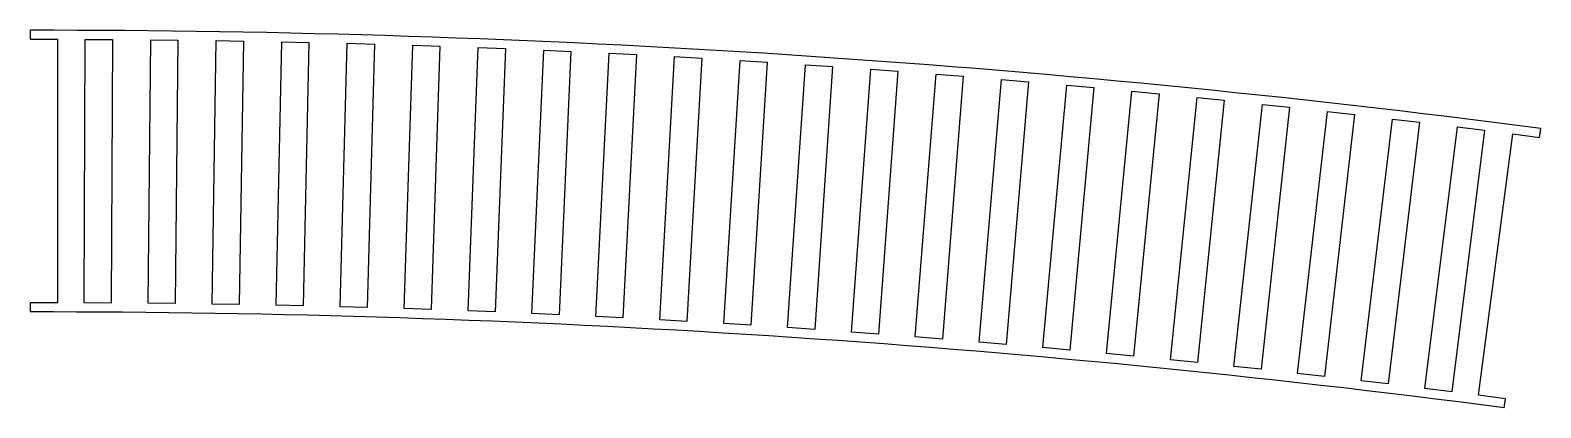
# Model space of a CAD drawing. Header units: millimetres. Extents: x -167 to 167, y -42 to 42.
import ezdxf

# ---------------------------------------------------------------- set-up
doc = ezdxf.new("R2010")
doc.units = ezdxf.units.MM
doc.layers.add('CUTOUTS', color=1, linetype='CONTINUOUS')
doc.layers.add('PERIMETER', color=5, linetype='CONTINUOUS')

msp = doc.modelspace()

# ---------------------------------------------------------------- linework, layer by layer
at = {"layer": 'CUTOUTS'}
for p, q in [((-154.97, -18.53), (-154.69, 39.67)), ((-154.69, 39.67), (-148.69, 39.64)), ((-148.69, 39.64), (-148.97, -18.56)), ((-140.83, -18.62), (-140.22, 39.58)), ((-140.22, 39.58), (-134.22, 39.51)), ((-134.22, 39.51), (-134.83, -18.68)), ((-126.69, -18.79), (-125.75, 39.4)), ((-125.75, 39.4), (-119.75, 39.3)), ((-119.75, 39.3), (-120.69, -18.89)), ((-112.55, -19.04), (-111.27, 39.14)), ((-111.27, 39.14), (-105.27, 39.01)), ((-105.27, 39.01), (-106.55, -19.18)), ((-98.41, -19.38), (-96.8, 38.8)), ((-96.8, 38.8), (-90.8, 38.63)), ((-90.8, 38.63), (-92.42, -19.54)), ((-84.28, -19.79), (-82.33, 38.37)), ((-82.33, 38.37), (-76.34, 38.17)), ((-76.34, 38.17), (-78.28, -19.99)), ((-70.14, -20.29), (-67.87, 37.87)), ((-67.87, 37.87), (-61.87, 37.63)), ((-61.87, 37.63), (-64.15, -20.52)), ((-56.01, -20.87), (-53.4, 37.28)), ((-53.4, 37.28), (-47.41, 37.01)), ((-47.41, 37.01), (-50.02, -21.14)), ((-41.89, -21.52), (-38.94, 36.6)), ((-38.94, 36.6), (-32.95, 36.3)), ((-32.95, 36.3), (-35.9, -21.83)), ((-27.77, -22.26), (-24.49, 35.85)), ((-24.49, 35.85), (-18.5, 35.51)), ((-18.5, 35.51), (-21.77, -22.6)), ((-13.65, -23.08), (-10.04, 35.01)), ((-10.04, 35.01), (-4.05, 34.63)), ((-4.05, 34.63), (-7.66, -23.45)), ((0.47, -23.98), (4.41, 34.08)), ((4.41, 34.08), (10.39, 33.68)), ((10.39, 33.68), (6.45, -24.39)), ((14.57, -24.96), (18.85, 33.08)), ((18.85, 33.08), (24.83, 32.64)), ((24.83, 32.64), (20.56, -25.4)), ((28.68, -26.02), (33.28, 31.99)), ((33.28, 31.99), (39.26, 31.52)), ((39.26, 31.52), (34.66, -26.5)), ((42.77, -27.17), (47.71, 30.82)), ((47.71, 30.82), (53.69, 30.31)), ((53.69, 30.31), (48.75, -27.68)), ((56.86, -28.39), (62.13, 29.57)), ((62.13, 29.57), (68.11, 29.03)), ((68.11, 29.03), (62.84, -28.93)), ((70.94, -29.69), (76.54, 28.24)), ((76.54, 28.24), (82.52, 27.66)), ((82.52, 27.66), (76.91, -30.27)), ((85.02, -31.08), (90.95, 26.82)), ((90.95, 26.82), (96.92, 26.21)), ((96.92, 26.21), (90.99, -31.69)), ((99.08, -32.54), (105.35, 25.32)), ((111.31, 24.67), (105.05, -33.19)), ((105.35, 25.32), (111.31, 24.67)), ((113.14, -34.09), (119.73, 23.74)), ((119.73, 23.74), (125.7, 23.06)), ((125.7, 23.06), (119.1, -34.77)), ((127.19, -35.71), (134.11, 22.07)), ((140.07, 21.36), (133.15, -36.43)), ((134.11, 22.07), (140.07, 21.36)), ((141.23, -37.42), (148.48, 20.33)), ((148.48, 20.33), (154.44, 19.58)), ((154.44, 19.58), (147.18, -38.17)), ((-148.97, -18.56), (-154.97, -18.53)), ((-134.83, -18.68), (-140.83, -18.62)), ((-120.69, -18.89), (-126.69, -18.79)), ((-106.55, -19.18), (-112.55, -19.04)), ((-92.42, -19.54), (-98.41, -19.38)), ((-78.28, -19.99), (-84.28, -19.79)), ((-64.15, -20.52), (-70.14, -20.29)), ((-50.02, -21.14), (-56.01, -20.87)), ((-35.9, -21.83), (-41.89, -21.52)), ((-21.77, -22.6), (-27.77, -22.26)), ((-7.66, -23.45), (-13.65, -23.08)), ((6.45, -24.39), (0.47, -23.98)), ((20.56, -25.4), (14.57, -24.96)), ((34.66, -26.5), (28.68, -26.02)), ((48.75, -27.68), (42.77, -27.17)), ((62.84, -28.93), (56.86, -28.39)), ((76.91, -30.27), (70.94, -29.69)), ((90.99, -31.69), (85.02, -31.08)), ((105.05, -33.19), (99.08, -32.54)), ((119.1, -34.77), (113.14, -34.09)), ((133.15, -36.43), (127.19, -35.71)), ((147.18, -38.17), (141.23, -37.42))]:
    msp.add_line(p, q, dxfattribs=at)
at = {"layer": 'PERIMETER'}
for p, q in [((-166.86, 41.69), (-166.86, 39.69)), ((-166.86, 39.69), (-160.86, 39.69)), ((-160.86, 39.69), (-160.86, -18.51)), ((153.11, -38.93), (160.65, 18.78)), ((160.65, 18.78), (166.6, 18.01)), ((166.6, 18.01), (166.86, 19.99)), ((-160.86, -18.51), (-166.86, -18.51)), ((-166.86, -18.51), (-166.86, -20.51)), ((159.06, -39.7), (153.11, -38.93)), ((158.8, -41.69), (159.06, -39.7))]:
    msp.add_line(p, q, dxfattribs=at)
for radius in [2577.24, 2515.04]:
    msp.add_arc((-166.86, -2535.56), radius, 82.56016, 90, dxfattribs=at)

doc.saveas('drawing.dxf')
